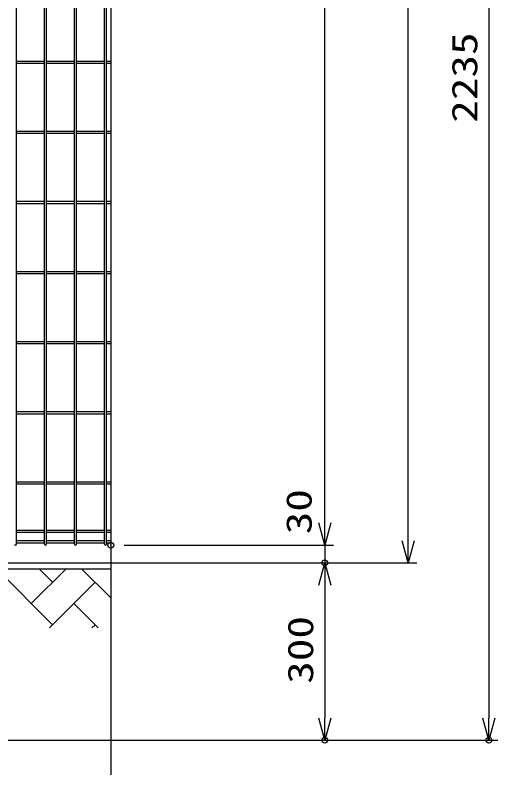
# Model space of a CAD drawing. Units: millimetres, scale not verified. Extents: x -4455 to 4455, y -3150 to 3150.
# Drawn here: x -1425 to -609, y -1405 to -120 of the extents above; entities that cross this region are included whole.
import ezdxf
from ezdxf.enums import TextEntityAlignment as Align

# ---------------------------------------------------------------- set-up
doc = ezdxf.new("R2010")
doc.units = ezdxf.units.MM
doc.header["$LTSCALE"] = 20
doc.header["$PDMODE"] = 32
doc.header["$PDSIZE"] = 10
for name, color, linetype, lineweight in [('0-2_外形線', 7, 'Continuous', 25), ('0-6_寸法', 4, 'Continuous', 25), ('0-9_LAYER15', 1, 'Continuous', 25), ('0-A_EXTCNT-L', 4, 'Continuous', 25), ('0-B_J200', 3, 'Continuous', 25), ('0-E_ハッチング', 4, 'Continuous', 25), ('1-7_Jﾊﾟﾈﾙ', 3, 'Continuous', 25)]:
    doc.layers.add(name, color=color, linetype=linetype, lineweight=lineweight)
doc.layers.add('0-7_DEFPOINTS', color=7, linetype='Continuous')
doc.styles.add('ＭＳ ゴシック', font='')
doc.styles.get('ＭＳ ゴシック').set_extended_font_data('MS Gothic')

# ---------------------------------------------------------------- blocks, each defined once
blk = doc.blocks.new('_Open30')
at = {"layer": '0-6_寸法'}
blk.add_line((0, 0), (-20, 0), dxfattribs=at)
blk.add_lwpolyline([(-20, 5.36), (0, 0), (-20, -5.36)], dxfattribs=at)

msp = doc.modelspace()

# ---------------------------------------------------------------- linework, layer by layer
at = {"layer": '0-2_外形線'}
msp.add_line((-1463.81, -1056.54), (-1263.81, -1056.54), dxfattribs=at)
at = {"layer": '0-7_DEFPOINTS'}
for p in [(-1263.81, -1016.54), (-901.78, -1046.54), (-901.78, -1346.54), (-624.18, -1346.54)]:
    msp.add_point(p, dxfattribs=at)
at = {"layer": '0-9_LAYER15', "color": 2}
for p, q in [((-901.78, -979.04), (-901.78, 915.96)), ((-760.89, -1009.04), (-760.89, 915.96)), ((-624.18, 850.96), (-624.18, -1309.04)), ((-901.78, -979.04), (-901.78, -941.54)), ((-901.78, -1016.54), (-901.78, -1046.54)), ((-901.78, -1084.04), (-901.78, -1309.04)), ((-901.78, -1084.04), (-901.78, -1121.54))]:
    msp.add_line(p, q, dxfattribs=at)
at = {"layer": '0-9_LAYER15'}
for p, q in [((-1241.31, -1016.54), (-886.78, -1016.54)), ((-1241.31, -1016.54), (-886.78, -1016.54)), ((-1441.36, -1046.54), (-745.89, -1046.54)), ((-1441.36, -1046.54), (-886.78, -1046.54)), ((-1441.36, -1046.54), (-886.78, -1046.54)), ((-1566.31, -1346.54), (-609.18, -1346.54)), ((-1566.31, -1346.54), (-886.78, -1346.54))]:
    msp.add_line(p, q, dxfattribs=at)
at = {"layer": '0-A_EXTCNT-L'}
msp.add_line((-1263.81, 1025.03), (-1263.81, -1405.14), dxfattribs=at)
at = {"layer": '0-B_J200'}
for p, q in [((-1423.13, -1014.74), (-1423.13, 951.66)), ((-1375.96, -1014.74), (-1375.96, 951.66)), ((-1372.36, -1014.74), (-1372.36, 951.66)), ((-1325.19, -1014.74), (-1325.19, 951.66)), ((-1321.59, -1014.74), (-1321.59, 951.66)), ((-1274.42, -1014.74), (-1274.42, 951.66)), ((-1270.82, -1014.74), (-1270.82, 951.66)), ((-1375.96, -197.89), (-1423.13, -197.89)), ((-1375.96, -201.49), (-1423.13, -201.49)), ((-1325.19, -197.89), (-1372.36, -197.89)), ((-1325.19, -201.49), (-1372.36, -201.49)), ((-1274.42, -197.89), (-1321.59, -197.89)), ((-1274.42, -201.49), (-1321.59, -201.49)), ((-1263.81, -197.89), (-1270.82, -197.89)), ((-1263.81, -201.49), (-1270.82, -201.49)), ((-1375.96, -316.53), (-1423.13, -316.53)), ((-1375.96, -320.13), (-1423.13, -320.13)), ((-1325.19, -316.53), (-1372.36, -316.53)), ((-1325.19, -320.13), (-1372.36, -320.13)), ((-1274.42, -316.53), (-1321.59, -316.53)), ((-1274.42, -320.13), (-1321.59, -320.13)), ((-1263.8, -316.53), (-1270.81, -316.53)), ((-1263.8, -320.13), (-1270.81, -320.13)), ((-1375.96, -435.17), (-1423.13, -435.17)), ((-1325.19, -435.17), (-1372.36, -435.17)), ((-1274.42, -435.17), (-1321.59, -435.17)), ((-1263.8, -435.17), (-1270.81, -435.17)), ((-1375.96, -438.77), (-1423.13, -438.77)), ((-1325.19, -438.77), (-1372.36, -438.77)), ((-1274.42, -438.77), (-1321.59, -438.77)), ((-1263.8, -438.77), (-1270.81, -438.77)), ((-1375.95, -553.81), (-1423.12, -553.81)), ((-1375.95, -557.41), (-1423.12, -557.41)), ((-1325.18, -553.81), (-1372.35, -553.81)), ((-1325.18, -557.41), (-1372.35, -557.41)), ((-1274.41, -553.81), (-1321.58, -553.81)), ((-1274.41, -557.41), (-1321.58, -557.41)), ((-1263.8, -553.81), (-1270.81, -553.81)), ((-1263.8, -557.41), (-1270.81, -557.41)), ((-1375.96, -672.46), (-1423.13, -672.46)), ((-1375.96, -676.06), (-1423.13, -676.06)), ((-1325.19, -672.46), (-1372.36, -672.46)), ((-1325.19, -676.06), (-1372.36, -676.06)), ((-1274.42, -672.46), (-1321.59, -672.46)), ((-1274.42, -676.06), (-1321.59, -676.06)), ((-1263.81, -672.46), (-1270.82, -672.46)), ((-1263.81, -676.06), (-1270.82, -676.06)), ((-1375.96, -791.1), (-1423.13, -791.1)), ((-1375.96, -794.7), (-1423.13, -794.7)), ((-1325.19, -791.1), (-1372.36, -791.1)), ((-1325.19, -794.7), (-1372.36, -794.7)), ((-1274.42, -791.1), (-1321.59, -791.1)), ((-1274.42, -794.7), (-1321.59, -794.7)), ((-1263.81, -791.1), (-1270.82, -791.1)), ((-1263.81, -794.7), (-1270.82, -794.7)), ((-1375.95, -909.74), (-1423.12, -909.74)), ((-1325.18, -909.74), (-1372.35, -909.74)), ((-1274.41, -909.74), (-1321.58, -909.74)), ((-1263.8, -909.74), (-1270.81, -909.74)), ((-1375.95, -913.34), (-1423.12, -913.34)), ((-1325.18, -913.34), (-1372.35, -913.34)), ((-1274.41, -913.34), (-1321.58, -913.34)), ((-1263.8, -913.34), (-1270.81, -913.34))]:
    msp.add_line(p, q, dxfattribs=at)
at = {"layer": '0-E_ハッチング'}
for p, q in [((-1362.19, -1151.21), (-1456.86, -1056.54)), ((-1398.11, -1115.29), (-1339.36, -1056.54)), ((-1362.19, -1079.37), (-1385.01, -1056.54)), ((-1263.81, -1105.91), (-1313.17, -1056.54)), ((-1367.52, -1156.54), (-1290.35, -1079.37)), ((-1285.01, -1156.54), (-1326.27, -1115.29)), ((-1295.68, -1156.54), (-1290.35, -1151.21))]:
    msp.add_line(p, q, dxfattribs=at)
at = {"layer": '1-7_Jﾊﾟﾈﾙ'}
for p, q in [((-1375.96, -991.74), (-1423.13, -991.74)), ((-1375.96, -995.34), (-1423.13, -995.34)), ((-1325.19, -991.74), (-1372.36, -991.74)), ((-1325.19, -995.34), (-1372.36, -995.34)), ((-1274.42, -991.74), (-1321.59, -991.74)), ((-1274.42, -995.34), (-1321.59, -995.34)), ((-1263.81, -991.74), (-1270.82, -991.74)), ((-1263.81, -995.34), (-1270.82, -995.34)), ((-1375.96, -1009.34), (-1423.13, -1009.34)), ((-1375.96, -1012.94), (-1423.13, -1012.94)), ((-1325.19, -1009.34), (-1372.36, -1009.34)), ((-1325.19, -1012.94), (-1372.36, -1012.94)), ((-1274.42, -1009.34), (-1321.59, -1009.34)), ((-1274.42, -1012.94), (-1321.59, -1012.94)), ((-1263.81, -1009.34), (-1270.82, -1009.34)), ((-1263.81, -1012.94), (-1270.82, -1012.94))]:
    msp.add_line(p, q, dxfattribs=at)
for centre in [(-1424.93, -1014.74), (-1374.16, -1014.74), (-1323.39, -1014.74), (-1272.62, -1014.74)]:
    msp.add_arc(centre, 1.8, 180, 0, dxfattribs=at)

# ---------------------------------------------------------------- block references
at = {"layer": '0-9_LAYER15', "xscale": 1.875, "yscale": 1.875}
for p, rotation in [((-901.78, -1016.54), 270), ((-901.78, -1016.54), 270), ((-760.89, -1046.54), 270), ((-901.78, -1046.54), 90), ((-901.78, -1046.54), 90), ((-901.78, -1346.54), 270), ((-624.18, -1346.54), 270)]:
    msp.add_blockref('_Open30', p, dxfattribs=dict(at, rotation=rotation))

# ---------------------------------------------------------------- texts
at = {"layer": '0-9_LAYER15', "color": 3, "style": 'ＭＳ ゴシック', "width": 1.3}
for s, p in [('2235', (-630.85, -301.9)), ('30', (-910.95, -998.16)), ('300', (-908.45, -1251.19))]:
    msp.add_text(s, height=43.26, rotation=90, dxfattribs=at).set_placement(p, align=Align.BOTTOM_LEFT)

doc.saveas('drawing.dxf')
